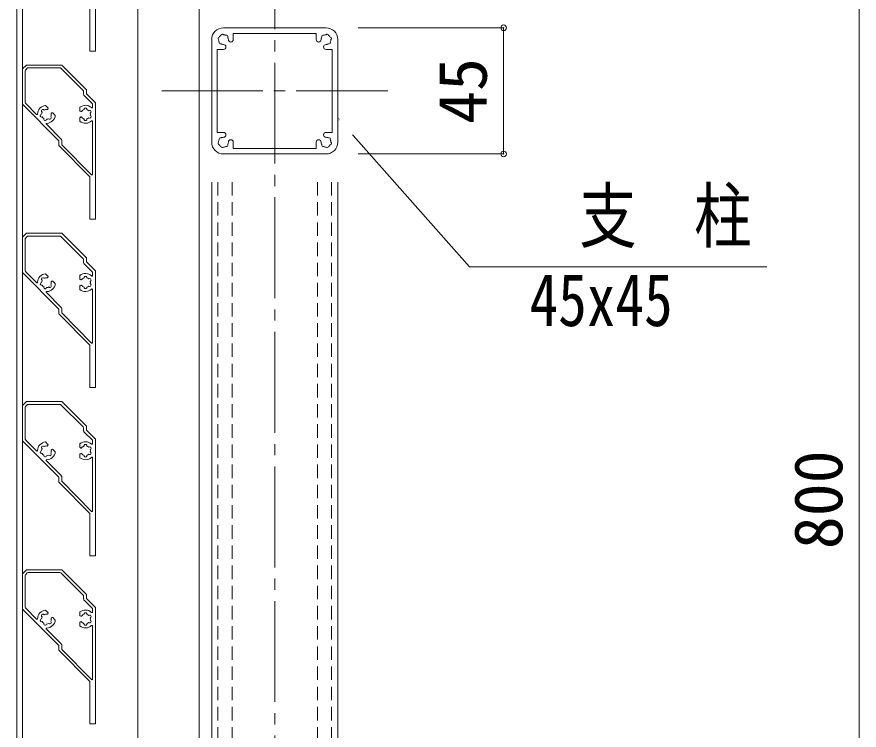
# Model space of a CAD drawing. Units: millimetres at full size. Extents: x -1603 to 1599, y -1129 to 1133.
# Drawn here: x -188.6 to 111.9, y -156.1 to 98.3 of the extents above; entities that cross this region are included whole.
import ezdxf
from ezdxf.enums import TextEntityAlignment as Align

# ---------------------------------------------------------------- set-up
doc = ezdxf.new("R2010")
doc.units = ezdxf.units.MM
doc.header["$LTSCALE"] = 4
doc.header["$PDMODE"] = 32
doc.header["$PDSIZE"] = 2
doc.linetypes.add('CHAIN2', pattern=[12, 9, -1, 1, -1])
doc.linetypes.add('DASHED1', pattern=[1.8, 1.2, -0.6])
for name, color, linetype, lineweight in [('0-0_0', 7, 'Continuous', 18), ('0-1_1手摺寸法', 3, 'Continuous', 18), ('0-5_3中心線', 2, 'CHAIN2', 18), ('0-6_41ｱﾙﾐ', 6, 'Continuous', 18), ('0-8_4アルミ', 6, 'Continuous', 18), ('1-0_アンカー', 4, 'DASHED1', 9)]:
    doc.layers.add(name, color=color, linetype=linetype, lineweight=lineweight)
doc.styles.add('ＭＳ ゴシック', font='')
doc.styles.get('ＭＳ ゴシック').set_extended_font_data('MS Gothic')

msp = doc.modelspace()

# ---------------------------------------------------------------- linework, layer by layer
at = {"layer": '0-0_0'}
for p, q in [((-119.105, 39.412), (-119.105, -363.879)), ((-74.105, 39.412), (-74.105, -468.832))]:
    msp.add_line(p, q, dxfattribs=at)
msp.add_lwpolyline([(-74.105, 62.161), (-27.108, 9.202), (78.926, 9.202)], dxfattribs=at)
at = {"layer": '0-1_1手摺寸法'}
for p, q in [((111.858, -473.879), (111.858, 326.121)), ((111.858, 321.521), (111.858, -469.279)), ((-66.805, 94.412), (-14.978, 94.412)), ((-14.978, 49.412), (-14.978, 94.412)), ((-14.978, 89.812), (-14.978, 54.012)), ((-66.805, 49.412), (-14.978, 49.412))]:
    msp.add_line(p, q, dxfattribs=at)
for p in [(-14.978, 94.412), (-14.978, 49.412)]:
    msp.add_point(p, dxfattribs=at)
at = {"layer": '0-5_3中心線'}
for p, q in [((-96.605, 657.97), (-96.605, -887.003)), ((-136.912, 71.912), (-56.298, 71.912))]:
    msp.add_line(p, q, dxfattribs=at)
at = {"layer": '0-6_41ｱﾙﾐ'}
for p, q in [((-114.905, 94.412), (-78.305, 94.412)), ((-119.105, 90.212), (-119.105, 53.612)), ((-111.405, 92.412), (-81.805, 92.412)), ((-111.405, 90.212), (-111.405, 92.412)), ((-81.805, 90.212), (-81.805, 92.412)), ((-74.105, 90.212), (-74.105, 53.612)), ((-117.105, 86.712), (-117.105, 57.112)), ((-117.105, 86.712), (-114.905, 86.712)), ((-76.105, 86.712), (-78.305, 86.712)), ((-76.105, 86.712), (-76.105, 57.112)), ((-117.105, 57.112), (-114.905, 57.112)), ((-76.105, 57.112), (-78.305, 57.112)), ((-111.405, 53.612), (-111.405, 51.412)), ((-111.405, 51.412), (-81.805, 51.412)), ((-81.805, 53.612), (-81.805, 51.412)), ((-114.905, 49.412), (-78.305, 49.412))]:
    msp.add_line(p, q, dxfattribs=at)
for centre, radius, start, end in [((-114.905, 90.212), 4.2, 90, 180), ((-78.305, 90.212), 4.2, 0, 90), ((-116.354, 90.6), 0.5, 165, 232.976), ((-116.354, 90.6), 0.5, 97.024, 165), ((-114.905, 90.212), 1.75, 180.359, 195), ((-114.905, 90.212), 1.75, 135, 149.641), ((-114.905, 90.212), 1.75, 120.359, 135), ((-115.293, 91.661), 0.5, 105, 172.976), ((-115.293, 91.661), 0.5, 37.024, 105), ((-114.905, 90.212), 1.75, 75, 89.641), ((-114.905, 90.212), 1.75, 60.359, 75), ((-113.844, 91.273), 0.5, 45, 112.976), ((-113.844, 91.273), 0.5, 337.024, 45), ((-114.905, 90.212), 1.75, 15, 29.641), ((-114.905, 90.212), 1.75, 0, 15), ((-112.28, 90.212), 0.875, 180, 0), ((-80.93, 90.212), 0.875, 180, 0), ((-78.305, 90.212), 1.75, 165, 180), ((-78.305, 90.212), 1.75, 150.359, 165), ((-79.366, 91.273), 0.5, 135, 202.976), ((-79.366, 91.273), 0.5, 67.024, 135), ((-78.305, 90.212), 1.75, 105, 119.641), ((-78.305, 90.212), 1.75, 90.359, 105), ((-77.917, 91.661), 0.5, 75, 142.976), ((-77.917, 91.661), 0.5, 7.024, 75), ((-78.305, 90.212), 1.75, 45, 59.641), ((-78.305, 90.212), 1.75, 30.359, 45), ((-76.856, 90.6), 0.5, 15, 82.976), ((-78.305, 90.212), 1.75, 345, 359.641), ((-76.856, 90.6), 0.5, 307.024, 15), ((-114.905, 90.212), 1.75, 195, 209.641), ((-115.966, 89.152), 0.5, 157.024, 225), ((-115.966, 89.152), 0.5, 225, 292.976), ((-114.905, 90.212), 1.75, 240.359, 255), ((-114.905, 90.212), 1.75, 255, 269.641), ((-114.905, 87.587), 0.875, 270, 90), ((-78.305, 87.587), 0.875, 90, 270), ((-78.305, 90.212), 1.75, 270.359, 285), ((-78.305, 90.212), 1.75, 285, 299.641), ((-77.244, 89.152), 0.5, 247.024, 315), ((-77.244, 89.152), 0.5, 315, 22.976), ((-78.305, 90.212), 1.75, 330.359, 345), ((-114.905, 56.237), 0.875, 270, 90), ((-78.305, 56.237), 0.875, 90, 270), ((-114.905, 53.612), 1.75, 150.359, 165), ((-115.966, 54.673), 0.5, 135, 202.976), ((-115.966, 54.673), 0.5, 67.024, 135), ((-114.905, 53.612), 1.75, 105, 119.641), ((-114.905, 53.612), 1.75, 90.359, 105), ((-112.28, 53.612), 0.875, 0, 180), ((-80.93, 53.612), 0.875, 0, 180), ((-78.305, 53.612), 1.75, 75, 89.641), ((-78.305, 53.612), 1.75, 60.359, 75), ((-77.244, 54.673), 0.5, 45, 112.976), ((-77.244, 54.673), 0.5, 337.024, 45), ((-78.305, 53.612), 1.75, 15, 29.641), ((-114.905, 53.612), 4.2, 180, 270), ((-116.354, 53.224), 0.5, 127.024, 195), ((-116.354, 53.224), 0.5, 195, 262.976), ((-114.905, 53.612), 1.75, 165, 179.641), ((-114.905, 53.612), 1.75, 210.359, 225), ((-114.905, 53.612), 1.75, 225, 239.641), ((-115.293, 52.163), 0.5, 187.024, 255), ((-115.293, 52.163), 0.5, 255, 322.976), ((-114.905, 53.612), 1.75, 270.359, 285), ((-114.905, 53.612), 1.75, 285, 299.641), ((-113.844, 52.552), 0.5, 247.024, 315), ((-113.844, 52.552), 0.5, 315, 22.976), ((-114.905, 53.612), 1.75, 330.359, 345), ((-114.905, 53.612), 1.75, 345, 0), ((-78.305, 53.612), 1.75, 180, 195), ((-78.305, 53.612), 1.75, 195, 209.641), ((-79.366, 52.552), 0.5, 157.024, 225), ((-79.366, 52.552), 0.5, 225, 292.976), ((-78.305, 53.612), 1.75, 240.359, 255), ((-78.305, 53.612), 1.75, 255, 269.641), ((-77.917, 52.163), 0.5, 217.024, 285), ((-78.305, 53.612), 4.2, 270, 0), ((-77.917, 52.163), 0.5, 285, 352.976), ((-78.305, 53.612), 1.75, 300.359, 315), ((-78.305, 53.612), 1.75, 315, 329.641), ((-76.856, 53.224), 0.5, 277.024, 345), ((-78.305, 53.612), 1.75, 0.359, 15), ((-76.856, 53.224), 0.5, 345, 52.976)]:
    msp.add_arc(centre, radius, start, end, dxfattribs=at)
at = {"layer": '0-8_4アルミ'}
for p, q in [((-188.605, -371.879), (-188.605, 501.121)), ((-186.605, -373.879), (-186.605, 501.121)), ((-145.48, -393.879), (-145.48, 501.121)), ((-123.605, -393.879), (-123.605, 501.121)), ((-160.605, 127.707), (-160.605, 86.121)), ((-162.605, 101.222), (-162.605, 86.121)), ((-162.605, 86.121), (-160.605, 86.121)), ((-160.656, 86.121), (-160.605, 86.172)), ((-186.605, 79.721), (-185.205, 81.121)), ((-186.605, 79.721), (-186.605, 67.121)), ((-185.605, 79.1), (-185.605, 67.743)), ((-185.605, 79.1), (-185.605, 67.743)), ((-185.458, 79.454), (-184.937, 79.975)), ((-184.937, 79.975), (-185.458, 79.454)), ((-185.205, 81.121), (-172.605, 81.121)), ((-184.584, 80.121), (-173.226, 80.121)), ((-173.226, 80.121), (-184.584, 80.121)), ((-172.605, 81.121), (-163.805, 72.321)), ((-164.805, 71.7), (-164.805, 70.7)), ((-164.805, 70.7), (-164.805, 71.7)), ((-164.658, 70.346), (-161.605, 67.293)), ((-161.605, 67.293), (-164.658, 70.346)), ((-173.605, 54.121), (-186.605, 67.121)), ((-181.591, 63.522), (-185.458, 67.389)), ((-185.458, 67.389), (-181.591, 63.522)), ((-178.411, 66.705), (-177.542, 65.837)), ((-161.605, 67.293), (-161.605, 66.714)), ((-161.605, 66.075), (-161.605, 67.293)), ((-160.605, 67.707), (-160.605, 26.121)), ((-181.591, 63.522), (-181.581, 63.532)), ((-177.556, 65.398), (-177.491, 65.644)), ((-176.185, 64.027), (-175.94, 64.092)), ((-174.878, 63.173), (-175.746, 64.041)), ((-175.716, 64.002), (-175.711, 64.006)), ((-166.105, 66.069), (-166.105, 64.842)), ((-166.105, 64.866), (-166.103, 64.868)), ((-165.785, 64.541), (-166.005, 64.668)), ((-166.105, 61.073), (-166.105, 62.301)), ((-165.785, 62.602), (-166.005, 62.474)), ((-161.605, 61.067), (-161.605, 42.116)), ((-178.056, 59.986), (-172.751, 54.682)), ((-173.605, 54.121), (-173.605, 52.401)), ((-172.605, 54.328), (-172.605, 53.006)), ((-172.605, 54.328), (-172.605, 53.006)), ((-173.605, 52.401), (-162.605, 41.222)), ((-172.512, 52.716), (-161.924, 41.956)), ((-162.605, 41.222), (-162.605, 26.121)), ((-162.605, 26.121), (-160.605, 26.121)), ((-160.656, 26.121), (-160.605, 26.172)), ((-186.605, 19.721), (-185.205, 21.121)), ((-185.205, 21.121), (-172.605, 21.121)), ((-172.605, 21.121), (-163.805, 12.321)), ((-186.605, 19.721), (-186.605, 7.121)), ((-185.605, 19.1), (-185.605, 7.743)), ((-185.605, 19.1), (-185.605, 7.743)), ((-185.458, 19.454), (-184.937, 19.975)), ((-184.937, 19.975), (-185.458, 19.454)), ((-184.584, 20.121), (-173.226, 20.121)), ((-173.226, 20.121), (-184.584, 20.121)), ((-164.805, 11.7), (-164.805, 10.7)), ((-164.805, 10.7), (-164.805, 11.7)), ((-164.658, 10.346), (-161.605, 7.293)), ((-161.605, 7.293), (-164.658, 10.346)), ((-173.605, -5.879), (-186.605, 7.121)), ((-181.591, 3.522), (-185.458, 7.389)), ((-185.458, 7.389), (-181.591, 3.522)), ((-178.411, 6.705), (-177.542, 5.837)), ((-166.105, 6.069), (-166.105, 4.842)), ((-161.605, 7.293), (-161.605, 6.714)), ((-161.605, 6.075), (-161.605, 7.293)), ((-160.605, 7.707), (-160.605, -33.879)), ((-181.591, 3.522), (-181.581, 3.532)), ((-177.556, 5.398), (-177.491, 5.644)), ((-176.185, 4.027), (-175.94, 4.092)), ((-174.878, 3.173), (-175.746, 4.041)), ((-175.716, 4.002), (-175.711, 4.006)), ((-166.105, 4.866), (-166.103, 4.868)), ((-165.785, 4.541), (-166.005, 4.668)), ((-166.105, 1.073), (-166.105, 2.301)), ((-165.785, 2.602), (-166.005, 2.474)), ((-161.605, 1.067), (-161.605, -17.884)), ((-178.056, -0.014), (-172.751, -5.318)), ((-173.605, -5.879), (-173.605, -7.599)), ((-172.605, -5.672), (-172.605, -6.994)), ((-172.605, -5.672), (-172.605, -6.994)), ((-173.605, -7.599), (-162.605, -18.778)), ((-172.512, -7.284), (-161.924, -18.044)), ((-162.605, -18.778), (-162.605, -33.879)), ((-162.605, -33.879), (-160.605, -33.879)), ((-160.656, -33.879), (-160.605, -33.828)), ((-186.605, -40.279), (-185.205, -38.879)), ((-185.205, -38.879), (-172.605, -38.879)), ((-172.605, -38.879), (-163.805, -47.679)), ((-186.605, -40.279), (-186.605, -52.879)), ((-185.605, -40.9), (-185.605, -52.257)), ((-185.605, -40.9), (-185.605, -52.257)), ((-185.458, -40.546), (-184.937, -40.025)), ((-184.937, -40.025), (-185.458, -40.546)), ((-184.584, -39.879), (-173.226, -39.879)), ((-173.226, -39.879), (-184.584, -39.879)), ((-164.805, -48.3), (-164.805, -49.3)), ((-164.805, -49.3), (-164.805, -48.3)), ((-164.658, -49.654), (-161.605, -52.707)), ((-161.605, -52.707), (-164.658, -49.654)), ((-173.605, -65.879), (-186.605, -52.879)), ((-181.591, -56.478), (-185.458, -52.611)), ((-185.458, -52.611), (-181.591, -56.478)), ((-178.411, -53.295), (-177.542, -54.163)), ((-166.105, -53.931), (-166.105, -55.158)), ((-161.605, -52.707), (-161.605, -53.286)), ((-161.605, -53.925), (-161.605, -52.707)), ((-160.605, -52.293), (-160.605, -93.879)), ((-181.591, -56.478), (-181.581, -56.468)), ((-177.556, -54.602), (-177.491, -54.356)), ((-176.185, -55.973), (-175.94, -55.908)), ((-174.878, -56.827), (-175.746, -55.959)), ((-175.716, -55.998), (-175.711, -55.994)), ((-166.105, -55.134), (-166.103, -55.132)), ((-165.785, -55.459), (-166.005, -55.332)), ((-178.056, -60.014), (-172.751, -65.318)), ((-166.105, -58.927), (-166.105, -57.699)), ((-165.785, -57.398), (-166.005, -57.526)), ((-161.605, -58.933), (-161.605, -77.884)), ((-173.605, -65.879), (-173.605, -67.599)), ((-172.605, -65.672), (-172.605, -66.994)), ((-172.605, -65.672), (-172.605, -66.994)), ((-173.605, -67.599), (-162.605, -78.778)), ((-172.512, -67.284), (-161.924, -78.044)), ((-162.605, -78.778), (-162.605, -93.879)), ((-162.605, -93.879), (-160.605, -93.879)), ((-160.656, -93.879), (-160.605, -93.828)), ((-186.605, -100.279), (-185.205, -98.879)), ((-185.205, -98.879), (-172.605, -98.879)), ((-172.605, -98.879), (-163.805, -107.679)), ((-186.605, -100.279), (-186.605, -112.879)), ((-185.605, -100.9), (-185.605, -112.257)), ((-185.605, -100.9), (-185.605, -112.257)), ((-185.458, -100.546), (-184.937, -100.025)), ((-184.937, -100.025), (-185.458, -100.546)), ((-184.584, -99.879), (-173.226, -99.879)), ((-173.226, -99.879), (-184.584, -99.879)), ((-164.805, -108.3), (-164.805, -109.3)), ((-164.805, -109.3), (-164.805, -108.3)), ((-164.658, -109.654), (-161.605, -112.707)), ((-161.605, -112.707), (-164.658, -109.654)), ((-173.605, -125.879), (-186.605, -112.879)), ((-181.591, -116.478), (-185.458, -112.611)), ((-185.458, -112.611), (-181.591, -116.478)), ((-178.411, -113.295), (-177.542, -114.163)), ((-166.105, -113.931), (-166.105, -115.158)), ((-161.605, -112.707), (-161.605, -113.286)), ((-161.605, -113.925), (-161.605, -112.707)), ((-160.605, -112.293), (-160.605, -153.879)), ((-181.591, -116.478), (-181.581, -116.468)), ((-177.556, -114.602), (-177.491, -114.356)), ((-176.185, -115.973), (-175.94, -115.908)), ((-174.878, -116.827), (-175.746, -115.959)), ((-175.716, -115.998), (-175.711, -115.994)), ((-166.105, -115.134), (-166.103, -115.132)), ((-165.785, -115.459), (-166.005, -115.332)), ((-178.056, -120.014), (-172.751, -125.318)), ((-166.105, -118.927), (-166.105, -117.699)), ((-165.785, -117.398), (-166.005, -117.526)), ((-161.605, -118.933), (-161.605, -137.884)), ((-173.605, -125.879), (-173.605, -127.599)), ((-172.605, -125.672), (-172.605, -126.994)), ((-172.605, -125.672), (-172.605, -126.994)), ((-173.605, -127.599), (-162.605, -138.778)), ((-172.512, -127.284), (-161.924, -138.044)), ((-162.605, -138.778), (-162.605, -153.879)), ((-162.605, -153.879), (-160.605, -153.879)), ((-160.656, -153.879), (-160.605, -153.828))]:
    msp.add_line(p, q, dxfattribs=at)
for points in [[(-172.873, 79.975), (-164.951, 72.054), (-172.873, 79.975)], [(-163.805, 72.321), (-163.805, 70.907), (-160.605, 67.707)], [(-172.873, 19.975), (-164.951, 12.054), (-172.873, 19.975)], [(-163.805, 12.321), (-163.805, 10.907), (-160.605, 7.707)], [(-172.873, -40.025), (-164.951, -47.946), (-172.873, -40.025)], [(-163.805, -47.679), (-163.805, -49.093), (-160.605, -52.293)], [(-172.873, -100.025), (-164.951, -107.946), (-172.873, -100.025)], [(-163.805, -107.679), (-163.805, -109.093), (-160.605, -112.293)]]:
    msp.add_lwpolyline(points, dxfattribs=at)
for centre, radius, start, end in [((-185.105, 79.1), 0.5, 135, 180), ((-185.105, 79.1), 0.5, 135, 180), ((-184.584, 79.621), 0.5, 90, 135), ((-184.584, 79.621), 0.5, 90, 135), ((-173.226, 79.621), 0.5, 45, 90), ((-173.226, 79.621), 0.5, 45, 90), ((-165.305, 71.7), 0.5, 0, 45), ((-165.305, 71.7), 0.5, 0, 45), ((-164.305, 70.7), 0.5, 180, 225), ((-164.305, 70.7), 0.5, 180, 225), ((-185.105, 67.743), 0.5, 180, 225), ((-185.105, 67.743), 0.5, 180, 225), ((-178.058, 63.525), 3.2, 96.318, 177.568), ((-164.105, 63.571), 3.2, 47.432, 128.682), ((-181.456, 63.669), 0.2, 225, 357.568), ((-179.749, 63.072), 0.5, 96.787, 293.213), ((-178.058, 63.525), 1.75, 151.426, 178.574), ((-179.296, 64.762), 0.5, 36.787, 233.213), ((-178.058, 63.525), 1.75, 80.887, 118.574), ((-178.058, 63.525), 3.2, 272.432, 353.682), ((-177.75, 65.45), 0.2, 260.887, 345), ((-177.684, 65.696), 0.2, 345, 45), ((-178.058, 63.525), 1.75, 331.426, 9.113), ((-176.133, 63.834), 0.2, 105, 189.113), ((-175.888, 63.9), 0.2, 45, 105), ((-165.905, 64.842), 0.2, 180, 240), ((-165.685, 64.714), 0.2, 240, 324.113), ((-164.105, 63.571), 1.75, 106.426, 144.113), ((-164.105, 65.321), 0.5, 351.787, 188.213), ((-164.105, 63.571), 1.75, 46.426, 73.574), ((-162.589, 64.446), 0.5, 291.787, 128.213), ((-162.589, 62.696), 0.5, 231.787, 68.213), ((-164.105, 63.571), 1.75, 346.426, 13.574), ((-161.805, 66.075), 0.2, 227.432, 0), ((-178.058, 63.525), 1.75, 211.426, 238.574), ((-178.512, 61.834), 0.5, 156.787, 353.213), ((-177.914, 60.128), 0.2, 92.432, 225), ((-178.058, 63.525), 1.75, 271.426, 298.574), ((-176.821, 62.287), 0.5, 216.787, 53.213), ((-165.905, 62.301), 0.2, 120, 180), ((-164.105, 63.571), 3.2, 231.318, 312.568), ((-165.685, 62.428), 0.2, 35.887, 120), ((-164.105, 63.571), 1.75, 215.887, 253.574), ((-164.105, 61.821), 0.5, 171.787, 8.213), ((-164.105, 63.571), 1.75, 286.426, 313.574), ((-161.805, 61.067), 0.2, 0, 132.568), ((-173.105, 54.328), 0.5, 0, 45), ((-173.105, 54.328), 0.5, 0, 45), ((-172.105, 53.006), 0.5, 180, 215.538), ((-161.805, 42.116), 0.2, 215.538, 0), ((-185.105, 19.1), 0.5, 135, 180), ((-185.105, 19.1), 0.5, 135, 180), ((-184.584, 19.621), 0.5, 90, 135), ((-184.584, 19.621), 0.5, 90, 135), ((-173.226, 19.621), 0.5, 45, 90), ((-173.226, 19.621), 0.5, 45, 90), ((-165.305, 11.7), 0.5, 0, 45), ((-165.305, 11.7), 0.5, 0, 45), ((-164.305, 10.7), 0.5, 180, 225), ((-164.305, 10.7), 0.5, 180, 225), ((-185.105, 7.743), 0.5, 180, 225), ((-185.105, 7.743), 0.5, 180, 225), ((-178.058, 3.525), 3.2, 96.318, 177.568), ((-164.105, 3.571), 3.2, 47.432, 128.682), ((-161.805, 6.075), 0.2, 227.432, 0), ((-181.456, 3.669), 0.2, 225, 357.568), ((-179.749, 3.072), 0.5, 96.787, 293.213), ((-178.058, 3.525), 1.75, 151.426, 178.574), ((-179.296, 4.762), 0.5, 36.787, 233.213), ((-178.058, 3.525), 1.75, 80.887, 118.574), ((-178.058, 3.525), 3.2, 272.432, 353.682), ((-177.75, 5.45), 0.2, 260.887, 345), ((-177.684, 5.696), 0.2, 345, 45), ((-178.058, 3.525), 1.75, 331.426, 9.113), ((-176.133, 3.834), 0.2, 105, 189.113), ((-175.888, 3.9), 0.2, 45, 105), ((-165.905, 4.842), 0.2, 180, 240), ((-165.685, 4.714), 0.2, 240, 324.113), ((-164.105, 3.571), 1.75, 106.426, 144.113), ((-164.105, 5.321), 0.5, 351.787, 188.213), ((-164.105, 3.571), 1.75, 46.426, 73.574), ((-162.589, 4.446), 0.5, 291.787, 128.213), ((-162.589, 2.696), 0.5, 231.787, 68.213), ((-164.105, 3.571), 1.75, 346.426, 13.574), ((-178.058, 3.525), 1.75, 211.426, 238.574), ((-178.512, 1.834), 0.5, 156.787, 353.213), ((-177.914, 0.128), 0.2, 92.432, 225), ((-178.058, 3.525), 1.75, 271.426, 298.574), ((-176.821, 2.287), 0.5, 216.787, 53.213), ((-165.905, 2.301), 0.2, 120, 180), ((-164.105, 3.571), 3.2, 231.318, 312.568), ((-165.685, 2.428), 0.2, 35.887, 120), ((-164.105, 3.571), 1.75, 215.887, 253.574), ((-164.105, 1.821), 0.5, 171.787, 8.213), ((-164.105, 3.571), 1.75, 286.426, 313.574), ((-161.805, 1.067), 0.2, 0, 132.568), ((-173.105, -5.672), 0.5, 0, 45), ((-173.105, -5.672), 0.5, 0, 45), ((-172.105, -6.994), 0.5, 180, 215.538), ((-161.805, -17.884), 0.2, 215.538, 0), ((-185.105, -40.9), 0.5, 135, 180), ((-185.105, -40.9), 0.5, 135, 180), ((-184.584, -40.379), 0.5, 90, 135), ((-184.584, -40.379), 0.5, 90, 135), ((-173.226, -40.379), 0.5, 45, 90), ((-173.226, -40.379), 0.5, 45, 90), ((-165.305, -48.3), 0.5, 0, 45), ((-165.305, -48.3), 0.5, 0, 45), ((-164.305, -49.3), 0.5, 180, 225), ((-164.305, -49.3), 0.5, 180, 225), ((-185.105, -52.257), 0.5, 180, 225), ((-185.105, -52.257), 0.5, 180, 225), ((-178.058, -56.475), 3.2, 96.318, 177.568), ((-164.105, -56.429), 3.2, 47.432, 128.682), ((-161.805, -53.925), 0.2, 227.432, 0), ((-181.456, -56.331), 0.2, 225, 357.568), ((-179.749, -56.928), 0.5, 96.787, 293.213), ((-178.058, -56.475), 1.75, 151.426, 178.574), ((-179.296, -55.238), 0.5, 36.787, 233.213), ((-178.058, -56.475), 1.75, 80.887, 118.574), ((-178.058, -56.475), 3.2, 272.432, 353.682), ((-177.75, -54.55), 0.2, 260.887, 345), ((-177.684, -54.304), 0.2, 345, 45), ((-178.058, -56.475), 1.75, 331.426, 9.113), ((-176.133, -56.166), 0.2, 105, 189.113), ((-175.888, -56.1), 0.2, 45, 105), ((-165.905, -55.158), 0.2, 180, 240), ((-165.685, -55.286), 0.2, 240, 324.113), ((-164.105, -56.429), 1.75, 106.426, 144.113), ((-164.105, -54.679), 0.5, 351.787, 188.213), ((-164.105, -56.429), 1.75, 46.426, 73.574), ((-162.589, -55.554), 0.5, 291.787, 128.213), ((-162.589, -57.304), 0.5, 231.787, 68.213), ((-164.105, -56.429), 1.75, 346.426, 13.574), ((-178.058, -56.475), 1.75, 211.426, 238.574), ((-178.512, -58.166), 0.5, 156.787, 353.213), ((-177.914, -59.872), 0.2, 92.432, 225), ((-178.058, -56.475), 1.75, 271.426, 298.574), ((-176.821, -57.713), 0.5, 216.787, 53.213), ((-165.905, -57.699), 0.2, 120, 180), ((-164.105, -56.429), 3.2, 231.318, 312.568), ((-165.685, -57.572), 0.2, 35.887, 120), ((-164.105, -56.429), 1.75, 215.887, 253.574), ((-164.105, -58.179), 0.5, 171.787, 8.213), ((-164.105, -56.429), 1.75, 286.426, 313.574), ((-161.805, -58.933), 0.2, 0, 132.568), ((-173.105, -65.672), 0.5, 0, 45), ((-173.105, -65.672), 0.5, 0, 45), ((-172.105, -66.994), 0.5, 180, 215.538), ((-161.805, -77.884), 0.2, 215.538, 0), ((-185.105, -100.9), 0.5, 135, 180), ((-185.105, -100.9), 0.5, 135, 180), ((-184.584, -100.379), 0.5, 90, 135), ((-184.584, -100.379), 0.5, 90, 135), ((-173.226, -100.379), 0.5, 45, 90), ((-173.226, -100.379), 0.5, 45, 90), ((-165.305, -108.3), 0.5, 0, 45), ((-165.305, -108.3), 0.5, 0, 45), ((-164.305, -109.3), 0.5, 180, 225), ((-164.305, -109.3), 0.5, 180, 225), ((-185.105, -112.257), 0.5, 180, 225), ((-185.105, -112.257), 0.5, 180, 225), ((-178.058, -116.475), 3.2, 96.318, 177.568), ((-177.684, -114.304), 0.2, 345, 45), ((-164.105, -116.429), 3.2, 47.432, 128.682), ((-161.805, -113.925), 0.2, 227.432, 0), ((-181.456, -116.331), 0.2, 225, 357.568), ((-179.749, -116.928), 0.5, 96.787, 293.213), ((-178.058, -116.475), 1.75, 151.426, 178.574), ((-179.296, -115.238), 0.5, 36.787, 233.213), ((-178.058, -116.475), 1.75, 80.887, 118.574), ((-178.058, -116.475), 3.2, 272.432, 353.682), ((-177.75, -114.55), 0.2, 260.887, 345), ((-178.058, -116.475), 1.75, 331.426, 9.113), ((-176.133, -116.166), 0.2, 105, 189.113), ((-175.888, -116.1), 0.2, 45, 105), ((-165.905, -115.158), 0.2, 180, 240), ((-165.685, -115.286), 0.2, 240, 324.113), ((-164.105, -116.429), 1.75, 106.426, 144.113), ((-164.105, -114.679), 0.5, 351.787, 188.213), ((-164.105, -116.429), 1.75, 46.426, 73.574), ((-162.589, -115.554), 0.5, 291.787, 128.213), ((-162.589, -117.304), 0.5, 231.787, 68.213), ((-164.105, -116.429), 1.75, 346.426, 13.574), ((-178.058, -116.475), 1.75, 211.426, 238.574), ((-178.512, -118.166), 0.5, 156.787, 353.213), ((-177.914, -119.872), 0.2, 92.432, 225), ((-178.058, -116.475), 1.75, 271.426, 298.574), ((-176.821, -117.713), 0.5, 216.787, 53.213), ((-165.905, -117.699), 0.2, 120, 180), ((-164.105, -116.429), 3.2, 231.318, 312.568), ((-165.685, -117.572), 0.2, 35.887, 120), ((-164.105, -116.429), 1.75, 215.887, 253.574), ((-164.105, -118.179), 0.5, 171.787, 8.213), ((-164.105, -116.429), 1.75, 286.426, 313.574), ((-161.805, -118.933), 0.2, 0, 132.568), ((-173.105, -125.672), 0.5, 0, 45), ((-173.105, -125.672), 0.5, 0, 45), ((-172.105, -126.994), 0.5, 180, 215.538), ((-161.805, -137.884), 0.2, 215.538, 0)]:
    msp.add_arc(centre, radius, start, end, dxfattribs=at)
at = {"layer": '1-0_アンカー'}
for p, q in [((-116.855, 39.412), (-116.855, -473.879)), ((-111.855, 39.412), (-111.855, -473.879)), ((-81.355, 39.412), (-81.355, -473.879)), ((-76.355, 39.412), (-76.355, -473.879))]:
    msp.add_line(p, q, dxfattribs=at)

# ---------------------------------------------------------------- texts
at = {"layer": '0-0_0', "style": 'ＭＳ ゴシック', "width": 0.8}
for s, p in [('支\u3000柱', (12, 12.345)), ('45x45', (-5.724, -17.588))]:
    msp.add_text(s, height=18.77, dxfattribs=at).set_placement(p, align=Align.BOTTOM_LEFT)
at = {"layer": '0-1_1手摺寸法', "style": 'ＭＳ ゴシック'}
for s, p in [('45', (-15.796, 60.136)), ('800', (111.039, -91.543))]:
    msp.add_text(s, height=17.27, rotation=90, dxfattribs=at).set_placement(p, align=Align.BOTTOM_LEFT)

# ---------------------------------------------------------------- next in the draw order: wipeouts: each hides what was drawn before it
msp.add_wipeout([(-67.836, 57.19), (-69.915, 55.346), (-74.105, 62.161), (-74.105, 62.161)])

doc.saveas('drawing.dxf')
